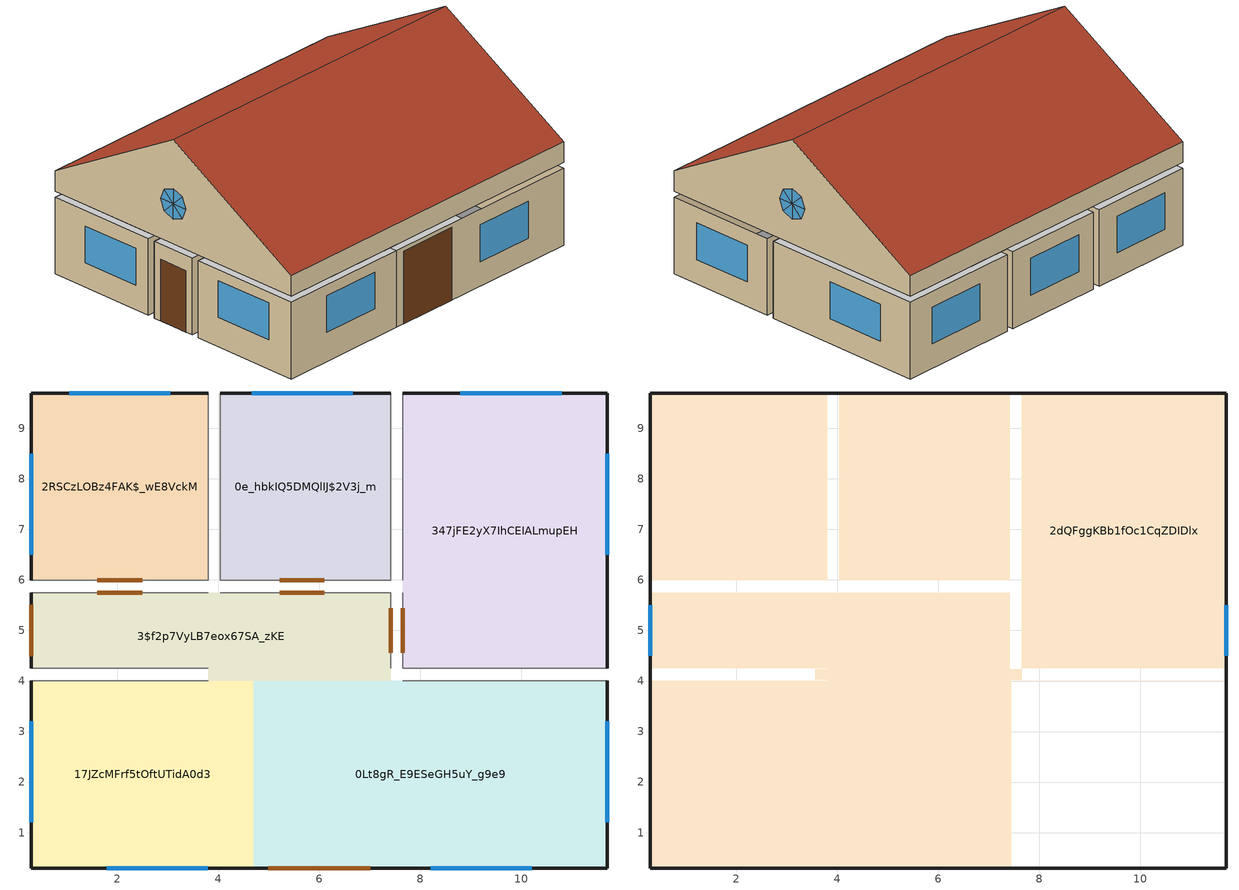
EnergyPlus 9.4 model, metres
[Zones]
347jFE2yX7IhCEIALmupEH
 floor ground (BS Ground Floor): 11.7,9.7 11.7,4.25 7.65,4.25 7.65,9.7 z0
 wall outside (BS Exterior Wall): 11.7,4.25 11.7,9.7 7.65,9.7 z0:2.5
 wall to 0Lt8gR_E9ESeGH5uY_g9e9 (BS Interior Wall): 7.65,4.25 11.7,4.25 z0:2.5
 wall to 3$f2p7VyLB7eox67SA_zKE (BS Interior Wall): 7.65,5.75 7.65,4.25 z0:2.5
 wall to 0e_hbkIQ5DMQlIJ$2V3j_m (BS Interior Wall): 7.65,9.7 7.65,5.99 z0:2.5
 window (BS Exterior Window): 11.7,6.5 11.7,8.5 / 10.79,9.7 8.79,9.7 z0.8:2
 door inside (BS Door): 7.65,5.44 7.65,4.56 z0:2.01
17JZcMFrf5tOftUTidA0d3
 floor ground (BS Ground Floor): 4.7,4.01 4.7,0.3 0.3,0.3 0.3,4.01 z0
 wall outside (BS Exterior Wall): 0.3,4.01 0.3,0.3 4.7,0.3 z0:2.5
 wall to 3$f2p7VyLB7eox67SA_zKE (BS Interior Wall): 3.8,4.01 0.3,4.01 z0:2.5
 window (BS Exterior Window): 0.3,3.21 0.3,1.21 / 1.79,0.3 3.79,0.3 z0.95:2.15
0Lt8gR_E9ESeGH5uY_g9e9
 floor ground (BS Ground Floor): 11.7,4.01 11.7,0.3 4.7,0.3 4.7,4.01 z0
 wall outside (BS Exterior Wall): 4.7,0.3 11.7,0.3 11.7,4.01 z0:2.5
 window (BS Exterior Window): 8.21,0.3 10.21,0.3 / 11.7,1.21 11.7,3.21 z0.8:2
 door (BS Door): 5,0.3 7,0.3 z0:2.38
3$f2p7VyLB7eox67SA_zKE
 floor ground (BS Ground Floor): 7.41,5.75 7.41,4.01 3.8,4.01 3.8,4.25 0.3,4.25 0.3,5.75 z0
 wall outside (BS Exterior Wall): 0.3,5.75 0.3,4.25 z0:2.5
 wall to 0e_hbkIQ5DMQlIJ$2V3j_m (BS Interior Wall): 7.41,5.75 4.04,5.75 z0:2.5
 wall to 2RSCzLOBz4FAK$_wE8VckM (BS Interior Wall): 3.8,5.75 0.3,5.75 z0:2.5
 door inside (BS Door): 7.41,4.56 7.41,5.44 / 6.1,5.75 5.22,5.75 / 2.49,5.75 1.61,5.75 z0:2.01
 door (BS Door): 0.3,5.5 0.3,4.5 z0:2.01
2RSCzLOBz4FAK$_wE8VckM
 floor ground (BS Ground Floor): 3.8,9.7 3.8,5.99 0.3,5.99 0.3,9.7 z0
 wall outside (BS Exterior Wall): 3.8,9.7 0.3,9.7 0.3,5.99 z0:2.5
 wall to 0e_hbkIQ5DMQlIJ$2V3j_m (BS Interior Wall): 3.8,5.99 3.8,9.7 z0:2.5
 window (BS Exterior Window): 3.05,9.7 1.05,9.7 / 0.3,8.49 0.3,6.5 z0.8:2
 door inside (BS Door): 1.61,5.99 2.49,5.99 z0:2.01
0e_hbkIQ5DMQlIJ$2V3j_m
 floor ground (BS Ground Floor): 7.41,9.7 7.41,5.99 4.04,5.99 4.04,9.7 z0
 wall outside (BS Exterior Wall): 7.41,9.7 4.04,9.7 z0:2.5
 window (BS Exterior Window): 6.66,9.7 4.66,9.7 z0.8:2
 door inside (BS Door): 5.22,5.99 6.1,5.99 z0:2.01
2dQFggKBb1fOc1CqZDIDlx
 floor to 2RSCzLOBz4FAK$_wE8VckM (BS Interior Floor): 3.8,9.7 3.8,5.99 0.3,5.99 0.3,9.7 z2.7
 floor to 3$f2p7VyLB7eox67SA_zKE (BS Interior Floor): 7.41,5.75 7.41,4.23 3.8,4.23 3.8,4.25 0.3,4.25 0.3,5.75 z2.7; 7.41,4.03 7.41,4.01 3.8,4.01 3.8,4.03 z2.7
 floor to 0Lt8gR_E9ESeGH5uY_g9e9 (BS Interior Floor): 11.7,4.01 7.44,4.01 7.44,0.3 4.7,0.3 4.7,4.01 z2.7
 floor to 17JZcMFrf5tOftUTidA0d3 (BS Interior Floor): 4.7,4.01 4.7,0.3 0.3,0.3 0.3,4.01 z2.7
 floor to 0e_hbkIQ5DMQlIJ$2V3j_m (BS Interior Floor): 7.41,9.7 7.41,5.99 4.04,5.99 4.04,9.7 z2.7
 floor to 347jFE2yX7IhCEIALmupEH (BS Interior Floor): 11.7,9.7 11.7,4.25 7.65,4.25 7.65,9.7 z2.7
 floor ground (BS Ground Floor): 7.65,4.23 7.65,4.03 7.43,4.03 7.41,4.03 3.57,4.03 3.57,4.23 7.41,4.23 7.63,4.23 z2.7
 wall outside (BS Exterior Wall): 0.3,0.3 11.7,0.3 / 11.7,9.7 0.3,9.7 z2.7:3.37; 0.3,9.7,3.37 0.3,9.7,2.7 0.3,0.3,2.7 0.3,0.3,3.37 0.3,5,6.09; 11.7,0.3,3.37 11.7,0.3,2.7 11.7,9.7,2.7 11.7,9.7,3.37 11.7,5,6.09
 window (BS Exterior Window): 11.7,5.35,4.35 11.7,5,4 11.7,5.5,4; 11.7,5,4.5 11.7,5,4 11.7,5.35,4.35; 11.7,4.65,4.35 11.7,5,4 11.7,5,4.5; 11.7,4.65,4.35 11.7,4.5,4 11.7,5,4; 11.7,4.5,4 11.7,4.65,3.65 11.7,5,4; 11.7,4.65,3.65 11.7,5,3.5 11.7,5,4; 11.7,5,4 11.7,5,3.5 11.7,5.35,3.65; 11.7,5,4 11.7,5.35,3.65 11.7,5.5,4; 0.3,4.65,4.35 0.3,5,4 0.3,4.5,4; 0.3,5,4.5 0.3,5,4 0.3,4.65,4.35; 0.3,5.35,4.35 0.3,5,4 0.3,5,4.5; 0.3,5.35,4.35 0.3,5.5,4 0.3,5,4; 0.3,5.5,4 0.3,5.35,3.65 0.3,5,4; 0.3,5.35,3.65 0.3,5,3.5 0.3,5,4; 0.3,5,4 0.3,5,3.5 0.3,4.65,3.65; 0.3,5,4 0.3,4.65,3.65 0.3,4.5,4
 roof outside (BS Flat Roof): 0.3,5,6.09 0.3,0.3,3.37 11.7,0.3,3.37 11.7,5,6.09; 11.7,5,6.09 11.7,9.7,3.37 0.3,9.7,3.37 0.3,5,6.09
[Building]
None: Loads convergence tolerance value=0.04; Maximum number of warmup days=25; Minimum number of warmup days=6; North axis=0; Solar distribution=FullInteriorAndExterior; Temperature convergence tolerance value=0.4; Terrain=Suburbs
[Site:Location]
DENVER_STAPLETON_CO_USA_WMO_724690: Elevation=1611; Latitude=39.77; Longitude=-104.87; Time zone=-7
[SizingPeriod:DesignDay] Barometric pressure=83411; Day of month=21; Daylight saving time indicator=No; Humidity condition type=WetBulb; Rain indicator=No; Snow indicator=No; Solar model indicator=ASHRAEClearSky
Name | Daily dry bulb temperature range | Day type | Maximum dry bulb temperature | Month | Sky clearness | Wetbulb or dewpoint at maximum dry bulb | Wind direction | Wind speed
DENVER_STAPLETON Ann Clg .4% Condns DB=>MWB | 15.2 | SummerDesignDay | 34.1 | 7 | 1 | 15.8 | 120 | 4
DENVER_STAPLETON Ann Htg 99.6% Condns DB | 0 | WinterDesignDay | -20 | 12 | 0 | -20 | 180 | 2.3
[Construction]
BS Door: hardwood
BS Exterior Wall: EPS_040_15, concrete_CEM_II_BS325R_wz05
BS Exterior Window: Glas1995_2015AluoderStahlfensterWaermeschutzverglasungzweifach
BS Flat Roof: gravel_single_granular, foam_glass_board_130, concrete_CEM_II_BS325R_wz05
BS Ground Floor; BS Interior Floor: concrete_CEM_II_BS325R_wz05, EPS_040_15, cement_floating_screed_2_bottom
BS Interior Wall: lime_plaster, vertical_core_brick_700, lime_plaster
[Material] Roughness=MediumRough; Solar absorptance=0.7; Thermal absorptance=0.9; Visible absorptance=0.7
Name | Conductivity | Density | Specific heat | Thickness
EPS_040_15 | 0.04 | 15 | 1500 | 0.07
cement_floating_screed_2_bottom | 1.4 | 1990 | 1000 | 0.04
concrete_CEM_II_BS325R_wz05 | 2.1 | 2420 | 1000 | 0.175
foam_glass_board_130 | 0.065 | 130 | 840 | 0.12
gravel_single_granular | 0.814 | 1500 | 840 | 0.03
hardwood | 0.13 | 650 | 1500 | 0.04
lime_plaster | 0.7 | 1600 | 850 | 0.01
vertical_core_brick_700 | 0.13 | 695 | 850 | 0.15
[WindowMaterial:SimpleGlazingSystem]
Glas1995_2015AluoderStahlfensterWaermeschutzverglasungzweifach: Solar heat gain coefficient=0.65; U factor=1.24754
[ElectricEquipment] Design level calculation method=Watts/Area; End use subcategory=General; Fraction latent=0; Fraction lost=0; Fraction radiant=0
Name | Zone or zonelist | Schedule | Watts per zone floor area
0Lt8gR_E9ESeGH5uY_g9e9 | 0Lt8gR_E9ESeGH5uY_g9e9 | Schedule Equipment Living | 2
0e_hbkIQ5DMQlIJ$2V3j_m | 0e_hbkIQ5DMQlIJ$2V3j_m | Schedule Equipment WC and sanitary rooms in non-residential buildings | 0
2RSCzLOBz4FAK$_wE8VckM | 2RSCzLOBz4FAK$_wE8VckM | Schedule Equipment Single office | 7
2dQFggKBb1fOc1CqZDIDlx | 2dQFggKBb1fOc1CqZDIDlx | Schedule Equipment Living | 2
3$f2p7VyLB7eox67SA_zKE | 3$f2p7VyLB7eox67SA_zKE | Schedule Equipment Traffic area | 0
17JZcMFrf5tOftUTidA0d3 | 17JZcMFrf5tOftUTidA0d3 | Schedule Equipment Living | 2
347jFE2yX7IhCEIALmupEH | 347jFE2yX7IhCEIALmupEH | Schedule Equipment Bed room | 4
[Lights] Design level calculation method=Watts/Area; End use subcategory=General; Fraction radiant=0.42; Fraction replaceable=1; Fraction visible=0.18; Return air fraction=0; Return air fraction calculated from plenum temperature=No; Return air fraction function of plenum temperature coefficient 1=0; Return air fraction function of plenum temperature coefficient 2=0
Name | Zone or zonelist | Schedule | Watts per zone floor area
0Lt8gR_E9ESeGH5uY_g9e9 | 0Lt8gR_E9ESeGH5uY_g9e9 | Schedule Lighting Living | 7
0e_hbkIQ5DMQlIJ$2V3j_m | 0e_hbkIQ5DMQlIJ$2V3j_m | Schedule Lighting WC and sanitary rooms in non-residential buildings | 11.1
2RSCzLOBz4FAK$_wE8VckM | 2RSCzLOBz4FAK$_wE8VckM | Schedule Lighting Single office | 15.9
2dQFggKBb1fOc1CqZDIDlx | 2dQFggKBb1fOc1CqZDIDlx | Schedule Lighting Living | 7
3$f2p7VyLB7eox67SA_zKE | 3$f2p7VyLB7eox67SA_zKE | Schedule Lighting Traffic area | 7
17JZcMFrf5tOftUTidA0d3 | 17JZcMFrf5tOftUTidA0d3 | Schedule Lighting Living | 7
347jFE2yX7IhCEIALmupEH | 347jFE2yX7IhCEIALmupEH | Schedule Lighting Bed room | 4.5
[People] Activity level schedule=Schedule Activity 70; Carbon dioxide generation rate=3.82e-08; Clothing insulation calculation method=ClothingInsulationSchedule; Enable ashrae 55 comfort warnings=No; Fraction radiant=0.5; Mean radiant temperature calculation type=ZoneAveraged; Number of people calculation method=People/Area; Sensible heat fraction=Autocalculate
Name | Zone or zonelist | Number of people schedule | People per zone floor area
0Lt8gR_E9ESeGH5uY_g9e9 | 0Lt8gR_E9ESeGH5uY_g9e9 | Schedule People Living | 0.02
0e_hbkIQ5DMQlIJ$2V3j_m | 0e_hbkIQ5DMQlIJ$2V3j_m | Schedule People WC and sanitary rooms in non-residential buildings | 0
2RSCzLOBz4FAK$_wE8VckM | 2RSCzLOBz4FAK$_wE8VckM | Schedule People Single office | 0.0714286
2dQFggKBb1fOc1CqZDIDlx | 2dQFggKBb1fOc1CqZDIDlx | Schedule People Living | 0.02
3$f2p7VyLB7eox67SA_zKE | 3$f2p7VyLB7eox67SA_zKE | Schedule People Traffic area | 0
17JZcMFrf5tOftUTidA0d3 | 17JZcMFrf5tOftUTidA0d3 | Schedule People Living | 0.02
347jFE2yX7IhCEIALmupEH | 347jFE2yX7IhCEIALmupEH | Schedule People Bed room | 0.1
[ThermostatSetpoint:DualSetpoint]
Name | Cooling setpoint temperature schedule | Heating setpoint temperature schedule
STATS Bed room Dual SP Control | Schedule Cooling Bed room | Schedule Heating Bed room
STATS Living Dual SP Control | Schedule Cooling Living | Schedule Heating Living
STATS Single office Dual SP Control | Schedule Cooling Single office | Schedule Heating Single office
STATS Traffic area Dual SP Control | Schedule Cooling Traffic area | Schedule Heating Traffic area
STATS WC and sanitary rooms in non-residential buildings Dual SP Control | Schedule Cooling WC and sanitary rooms in non-residential buildings | Schedule Heating WC and sanitary rooms in non-residential buildings
[Zone] Ceiling height=Autocalculate; Floor area=Autocalculate; Multiplier=1; Part of total floor area=Yes; Type=1
Name | Volume
0Lt8gR_E9ESeGH5uY_g9e9 | 64.9714
0e_hbkIQ5DMQlIJ$2V3j_m | 31.2567
2RSCzLOBz4FAK$_wE8VckM | 32.4625
2dQFggKBb1fOc1CqZDIDlx | 217.532
3$f2p7VyLB7eox67SA_zKE | 28.6552
17JZcMFrf5tOftUTidA0d3 | 40.7636
347jFE2yX7IhCEIALmupEH | 55.1812
[ZoneControl:Thermostat] Control type schedule=HVACTemplate-Always 4
Name | Zone or zonelist | Control 1
0Lt8gR_E9ESeGH5uY_g9e9 Thermostat | 0Lt8gR_E9ESeGH5uY_g9e9 | STATS Living Dual SP Control
0e_hbkIQ5DMQlIJ$2V3j_m Thermostat | 0e_hbkIQ5DMQlIJ$2V3j_m | STATS WC and sanitary rooms in non-residential buildings Dual SP Control
2RSCzLOBz4FAK$_wE8VckM Thermostat | 2RSCzLOBz4FAK$_wE8VckM | STATS Single office Dual SP Control
2dQFggKBb1fOc1CqZDIDlx Thermostat | 2dQFggKBb1fOc1CqZDIDlx | STATS Living Dual SP Control
3$f2p7VyLB7eox67SA_zKE Thermostat | 3$f2p7VyLB7eox67SA_zKE | STATS Traffic area Dual SP Control
17JZcMFrf5tOftUTidA0d3 Thermostat | 17JZcMFrf5tOftUTidA0d3 | STATS Living Dual SP Control
347jFE2yX7IhCEIALmupEH Thermostat | 347jFE2yX7IhCEIALmupEH | STATS Bed room Dual SP Control
[Zone equipment]
0Lt8gR_E9ESeGH5uY_g9e9: 0Lt8gR_E9ESeGH5uY_g9e9 Ideal Loads Air System
0e_hbkIQ5DMQlIJ$2V3j_m: 0e_hbkIQ5DMQlIJ$2V3j_m Ideal Loads Air System
2RSCzLOBz4FAK$_wE8VckM: 2RSCzLOBz4FAK$_wE8VckM Ideal Loads Air System
2dQFggKBb1fOc1CqZDIDlx: 2dQFggKBb1fOc1CqZDIDlx Ideal Loads Air System
3$f2p7VyLB7eox67SA_zKE: 3$f2p7VyLB7eox67SA_zKE Ideal Loads Air System
17JZcMFrf5tOftUTidA0d3: 17JZcMFrf5tOftUTidA0d3 Ideal Loads Air System
347jFE2yX7IhCEIALmupEH: 347jFE2yX7IhCEIALmupEH Ideal Loads Air System
[ZoneHVAC:IdealLoadsAirSystem] Cooling availability schedule=On; Cooling limit=NoLimit; Cooling sensible heat ratio=0.7; Dehumidification control type=ConstantSensibleHeatRatio; Demand controlled ventilation type=None; Heat recovery type=None; Heating availability schedule=On; Heating limit=NoLimit; Humidification control type=None; Latent heat recovery effectiveness=0.65; Maximum heating supply air humidity ratio=0.0156; Maximum heating supply air temperature=50; Minimum cooling supply air humidity ratio=0.0077; Minimum cooling supply air temperature=13; Outdoor air economizer type=NoEconomizer; Sensible heat recovery effectiveness=0.7
0Lt8gR_E9ESeGH5uY_g9e9 Ideal Loads Air System; 0e_hbkIQ5DMQlIJ$2V3j_m Ideal Loads Air System; 2RSCzLOBz4FAK$_wE8VckM Ideal Loads Air System; 2dQFggKBb1fOc1CqZDIDlx Ideal Loads Air System; 3$f2p7VyLB7eox67SA_zKE Ideal Loads Air System; 17JZcMFrf5tOftUTidA0d3 Ideal Loads Air System; 347jFE2yX7IhCEIALmupEH Ideal Loads Air System
[ZoneInfiltration:DesignFlowRate] Air changes per hour=0.2; Constant term coefficient=1; Design flow rate calculation method=AirChanges/Hour; Schedule=Continuous; Temperature term coefficient=0; Velocity squared term coefficient=0; Velocity term coefficient=0
Name | Zone or zonelist
0Lt8gR_E9ESeGH5uY_g9e9 | 0Lt8gR_E9ESeGH5uY_g9e9
0e_hbkIQ5DMQlIJ$2V3j_m | 0e_hbkIQ5DMQlIJ$2V3j_m
2RSCzLOBz4FAK$_wE8VckM | 2RSCzLOBz4FAK$_wE8VckM
2dQFggKBb1fOc1CqZDIDlx | 2dQFggKBb1fOc1CqZDIDlx
3$f2p7VyLB7eox67SA_zKE | 3$f2p7VyLB7eox67SA_zKE
17JZcMFrf5tOftUTidA0d3 | 17JZcMFrf5tOftUTidA0d3
347jFE2yX7IhCEIALmupEH | 347jFE2yX7IhCEIALmupEH
[Schedule:Compact]
Continuous; On: Through: 12/31, For: AllDays, Until: 24:00, 1
HVACTemplate-Always 4: Through: 12/31, For: AllDays, Until: 24:00, 4
Schedule Activity 70: Through: 12/31, For: Alldays, Until: 24:00, 70
[Schedule:Day:Hourly]
Schedule Cooling Bed room; Schedule Cooling Living; Schedule Cooling Single office; Schedule Cooling Traffic area; Schedule Cooling WC and sanitary rooms in non-residential buildings: 25, 25, 25, 25, 25, 25, 25, 25, 25, 25, 25, 25, 25, 25, 25, 25, 25, 25, 25, 25, 25, 25, 25, 25
Schedule Equipment Bed room: 0.2, 0.2, 0.2, 0.2, 0.2, 0.2, 0.2, 0.2, 0.2, 0.2, 0.2, 0.2, 0.2, 0.2, 0.2, 0.2, 0.2, 0.2, 0.2, 0.8, 0.6, 0.4, 0.2, 0.2
Schedule Equipment Living: 0.1, 0.1, 0.1, 0.1, 0.1, 0.1, 0.5, 1, 0.5, 0.5, 0.5, 1, 1, 0.5, 0.5, 0.5, 1, 1, 1, 1, 0.5, 0.5, 0.5, 0.1
Schedule Equipment Single office; Schedule Equipment Traffic area; Schedule Equipment WC and sanitary rooms in non-residential buildings: 0.1, 0.1, 0.1, 0.1, 0.1, 0.1, 0.1, 0.2, 0.4, 0.6, 0.8, 0.8, 0.4, 0.6, 0.8, 0.8, 0.4, 0.2, 0.1, 0.1, 0.1, 0.1, 0.1, 0.1
Schedule Heating Bed room: 22, 22, 22, 22, 22, 22, 22, 22, 22, 22, 22, 22, 22, 22, 22, 22, 22, 22, 22, 22, 22, 22, 22, 22
Schedule Heating Living; Schedule Heating Single office; Schedule Heating Traffic area; Schedule Heating WC and sanitary rooms in non-residential buildings: 21, 21, 21, 21, 21, 21, 21, 21, 21, 21, 21, 21, 21, 21, 21, 21, 21, 21, 21, 21, 21, 21, 21, 21
Schedule Lighting Bed room; Schedule Lighting Living; Schedule Lighting Single office; Schedule Lighting Traffic area; Schedule Lighting WC and sanitary rooms in non-residential buildings: 0, 0, 0, 0, 0, 0, 1, 1, 1, 1, 1, 1, 1, 1, 1, 1, 1, 1, 0, 0, 0, 0, 0, 0
Schedule People Bed room: 1, 1, 1, 1, 1, 1, 1, 1, 1, 1, 1, 1, 1, 1, 1, 1, 1, 1, 1, 1, 1, 1, 1, 1
Schedule People Living: 1, 1, 1, 1, 1, 1, 0.8, 0.6, 0.4, 0.4, 0.4, 0.6, 0.8, 0.6, 0.4, 0.4, 0.6, 0.8, 0.8, 0.8, 0.8, 1, 1, 1
Schedule People Single office; Schedule People Traffic area; Schedule People WC and sanitary rooms in non-residential buildings: 0, 0, 0, 0, 0, 0, 0, 0.2, 0.4, 0.6, 0.8, 0.8, 0.4, 0.6, 0.8, 0.8, 0.4, 0.2, 0, 0, 0, 0, 0, 0
[Schedule:Week:Compact]
Schedule Cooling Bed room: AllDays, Schedule Cooling Bed room
Schedule Cooling Living: AllDays, Schedule Cooling Living
Schedule Cooling Single office: AllDays, Schedule Cooling Single office
Schedule Cooling Traffic area: AllDays, Schedule Cooling Traffic area
Schedule Cooling WC and sanitary rooms in non-residential buildings: AllDays, Schedule Cooling WC and sanitary rooms in non-residential buildings
Schedule Equipment Bed room: AllDays, Schedule Equipment Bed room
Schedule Equipment Living: AllDays, Schedule Equipment Living
Schedule Equipment Single office: AllDays, Schedule Equipment Single office
Schedule Equipment Traffic area: AllDays, Schedule Equipment Traffic area
Schedule Equipment WC and sanitary rooms in non-residential buildings: AllDays, Schedule Equipment WC and sanitary rooms in non-residential buildings
Schedule Heating Bed room: AllDays, Schedule Heating Bed room
Schedule Heating Living: AllDays, Schedule Heating Living
Schedule Heating Single office: AllDays, Schedule Heating Single office
Schedule Heating Traffic area: AllDays, Schedule Heating Traffic area
Schedule Heating WC and sanitary rooms in non-residential buildings: AllDays, Schedule Heating WC and sanitary rooms in non-residential buildings
Schedule Lighting Bed room: AllDays, Schedule Lighting Bed room
Schedule Lighting Living: AllDays, Schedule Lighting Living
Schedule Lighting Single office: AllDays, Schedule Lighting Single office
Schedule Lighting Traffic area: AllDays, Schedule Lighting Traffic area
Schedule Lighting WC and sanitary rooms in non-residential buildings: AllDays, Schedule Lighting WC and sanitary rooms in non-residential buildings
Schedule People Bed room: AllDays, Schedule People Bed room
Schedule People Living: AllDays, Schedule People Living
Schedule People Single office: AllDays, Schedule People Single office
Schedule People Traffic area: AllDays, Schedule People Traffic area
Schedule People WC and sanitary rooms in non-residential buildings: AllDays, Schedule People WC and sanitary rooms in non-residential buildings
[Schedule:Year]
Schedule Cooling Bed room: Schedule Cooling Bed room, 1, 1, 12, 31
Schedule Cooling Living: Schedule Cooling Living, 1, 1, 12, 31
Schedule Cooling Single office: Schedule Cooling Single office, 1, 1, 12, 31
Schedule Cooling Traffic area: Schedule Cooling Traffic area, 1, 1, 12, 31
Schedule Cooling WC and sanitary rooms in non-residential buildings: Schedule Cooling WC and sanitary rooms in non-residential buildings, 1, 1, 12, 31
Schedule Equipment Bed room: Schedule Equipment Bed room, 1, 1, 12, 31
Schedule Equipment Living: Schedule Equipment Living, 1, 1, 12, 31
Schedule Equipment Single office: Schedule Equipment Single office, 1, 1, 12, 31
Schedule Equipment Traffic area: Schedule Equipment Traffic area, 1, 1, 12, 31
Schedule Equipment WC and sanitary rooms in non-residential buildings: Schedule Equipment WC and sanitary rooms in non-residential buildings, 1, 1, 12, 31
Schedule Heating Bed room: Schedule Heating Bed room, 1, 1, 12, 31
Schedule Heating Living: Schedule Heating Living, 1, 1, 12, 31
Schedule Heating Single office: Schedule Heating Single office, 1, 1, 12, 31
Schedule Heating Traffic area: Schedule Heating Traffic area, 1, 1, 12, 31
Schedule Heating WC and sanitary rooms in non-residential buildings: Schedule Heating WC and sanitary rooms in non-residential buildings, 1, 1, 12, 31
Schedule Lighting Bed room: Schedule Lighting Bed room, 1, 1, 12, 31
Schedule Lighting Living: Schedule Lighting Living, 1, 1, 12, 31
Schedule Lighting Single office: Schedule Lighting Single office, 1, 1, 12, 31
Schedule Lighting Traffic area: Schedule Lighting Traffic area, 1, 1, 12, 31
Schedule Lighting WC and sanitary rooms in non-residential buildings: Schedule Lighting WC and sanitary rooms in non-residential buildings, 1, 1, 12, 31
Schedule People Bed room: Schedule People Bed room, 1, 1, 12, 31
Schedule People Living: Schedule People Living, 1, 1, 12, 31
Schedule People Single office: Schedule People Single office, 1, 1, 12, 31
Schedule People Traffic area: Schedule People Traffic area, 1, 1, 12, 31
Schedule People WC and sanitary rooms in non-residential buildings: Schedule People WC and sanitary rooms in non-residential buildings, 1, 1, 12, 31
